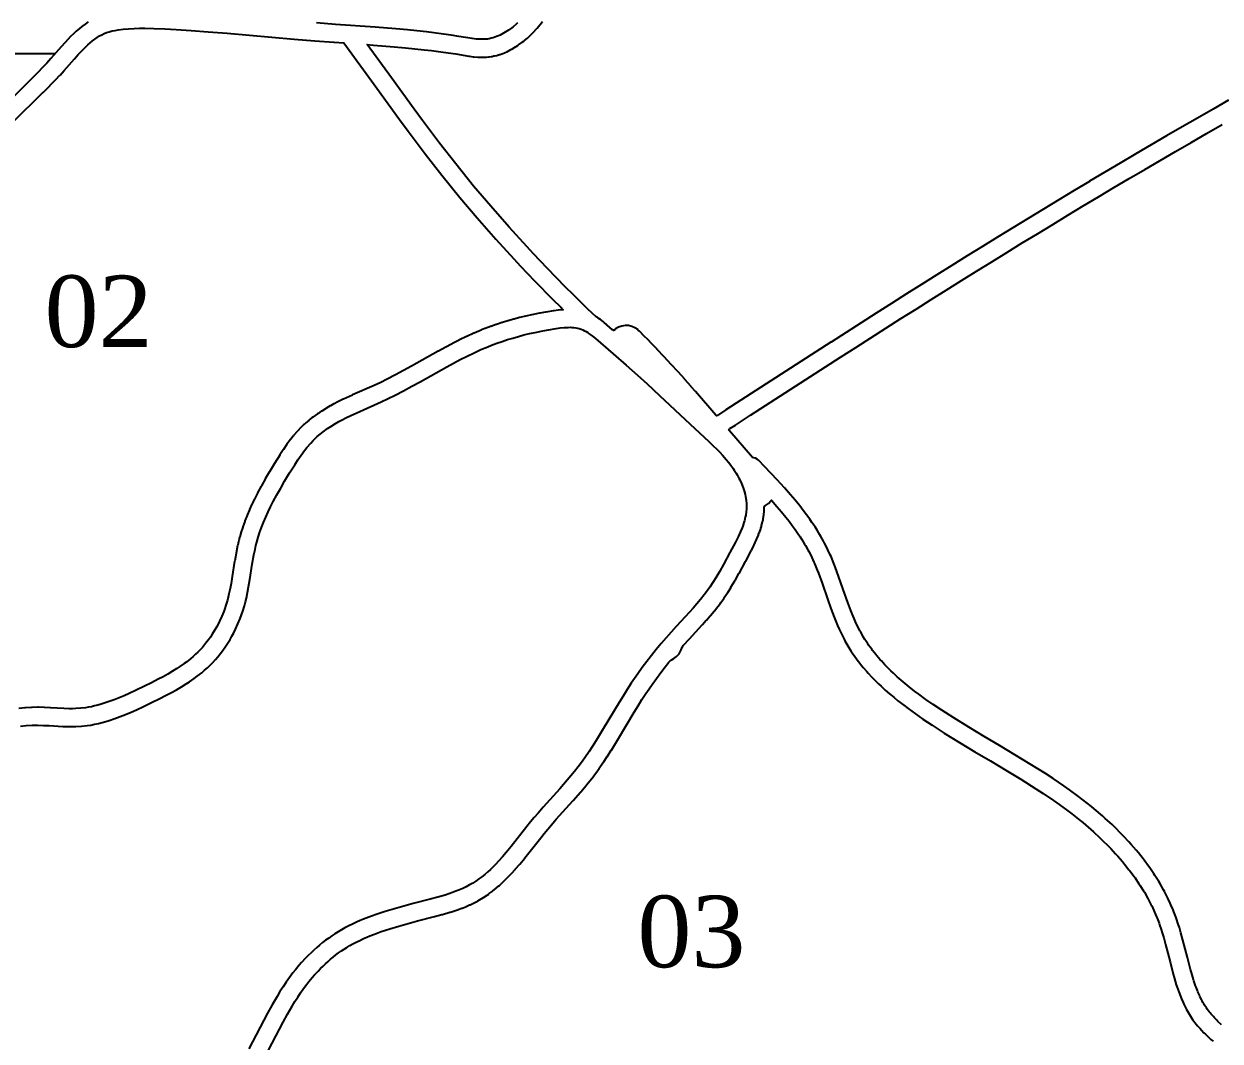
# Model space of a CAD drawing. Header units: metres. Extents: x 711461 to 714408, y 7855790 to 7857874.
# Drawn here: x 711790.5 to 712124.9, y 7857023.8 to 7857308.2 of the extents above; entities that cross this region are included whole.
import ezdxf
from ezdxf.enums import TextEntityAlignment as Align

# ---------------------------------------------------------------- set-up
doc = ezdxf.new("R2010")
doc.units = ezdxf.units.M
doc.linetypes.add('CONTINUO', pattern=[0])
for name, color, linetype in [('011400xxxx', 1, 'Continuous'), ('011400xxxx001', 5, 'Continuous'), ('011400xxxx002', 5, 'Continuous'), ('011400xxxx003', 5, 'Continuous'), ('011400xxxx004', 5, 'Continuous'), ('MALHA', 8, 'CONTINUO'), ('NUMERAÇÕES', 7, 'Continuous'), ('ÁREAS', 7, 'Continuous')]:
    doc.layers.add(name, color=color, linetype=linetype)
doc.layers.add('NUMERAÇÕES DOS TALHÕES', color=7, linetype='Continuous', true_color=0xffffff)
doc.styles.add('AREAS', font='times.ttf')

# ---------------------------------------------------------------- blocks, each defined once
blk = doc.blocks.new('area_de_talhao')
at = {"layer": 'NUMERAÇÕES', "linetype": 'Continuous', "style": 'AREAS'}
blk.add_attdef('NRO', text='', height=20, dxfattribs=at).set_placement((0, 6.08), align=Align.CENTER)
at = {"layer": 'ÁREAS', "linetype": 'Continuous', "style": 'AREAS', "flags": 1}
for tag, height, p in [('AREAREAL', 0.001, (0, 0)), ('AREA', 20, (0, -23.92))]:
    blk.add_attdef(tag, text='', height=height, dxfattribs=at).set_placement(p, align=Align.CENTER)

msp = doc.modelspace()

# ---------------------------------------------------------------- linework, layer by layer
at = {"layer": '011400xxxx'}
for points in [[(711808.44, 7857308.78), (711807.58, 7857308.19), (711806.73, 7857307.56), (711805.91, 7857306.89), (711805.11, 7857306.18), (711804.32, 7857305.44), (711803.54, 7857304.68), (711802.78, 7857303.89), (711802.03, 7857303.09), (711800.92, 7857301.86), (711798, 7857298.53), (711796.9, 7857297.31), (711795.8, 7857296.12), (711794.31, 7857294.57), (711792.43, 7857292.69), (711783.74, 7857284.13)], [(711928.47, 7857308.53), (711928.08, 7857308.17), (711927.26, 7857307.47), (711926.84, 7857307.13), (711925.97, 7857306.49), (711925.52, 7857306.18), (711924.58, 7857305.62), (711923.62, 7857305.11), (711923.13, 7857304.89), (711922.63, 7857304.68), (711922.12, 7857304.5), (711921.62, 7857304.34), (711921.1, 7857304.21), (711920.58, 7857304.1), (711920.06, 7857304.02), (711919.54, 7857303.96), (711919.01, 7857303.93), (711918.49, 7857303.93), (711917.96, 7857303.94), (711916.89, 7857304.02), (711915.82, 7857304.15), (711912.07, 7857304.76), (711909.92, 7857305.08), (711907.79, 7857305.39), (711905.12, 7857305.73), (711902.99, 7857305.99), (711900.34, 7857306.28), (711897.68, 7857306.54), (711894.5, 7857306.83), (711888.68, 7857307.3), (711877.56, 7857308.12), (711872.26, 7857308.53)], [(711789.56, 7857111.85), (711791.16, 7857112.04), (711792.77, 7857112.14), (711794.38, 7857112.16), (711795.99, 7857112.12), (711797.6, 7857112.05), (711801.34, 7857111.83), (711802.93, 7857111.77), (711803.99, 7857111.76), (711805.05, 7857111.78), (711806.62, 7857111.87), (711808.19, 7857112.05), (711809.23, 7857112.21), (711810.27, 7857112.41), (711811.3, 7857112.64), (711812.33, 7857112.89), (711813.35, 7857113.18), (711814.37, 7857113.49), (711815.9, 7857114), (711817.42, 7857114.55), (711818.93, 7857115.15), (711820.43, 7857115.79), (711821.93, 7857116.45), (711823.91, 7857117.37), (711826.38, 7857118.56), (711828.34, 7857119.53), (711830.28, 7857120.52), (711831.71, 7857121.29), (711833.13, 7857122.07), (711834.52, 7857122.89), (711835.88, 7857123.74), (711836.78, 7857124.32), (711838.09, 7857125.23), (711838.94, 7857125.86), (711840.19, 7857126.84), (711840.99, 7857127.53), (711841.78, 7857128.23), (711842.55, 7857128.96), (711843.29, 7857129.72), (711844.01, 7857130.5), (711844.71, 7857131.31), (711845.38, 7857132.14), (711846.03, 7857132.99), (711846.66, 7857133.86), (711847.26, 7857134.76), (711848.11, 7857136.14), (711848.65, 7857137.08), (711849.16, 7857138.03), (711849.65, 7857139), (711850.33, 7857140.48), (711850.95, 7857141.99), (711851.32, 7857143), (711851.67, 7857144.03), (711852.14, 7857145.58), (711852.42, 7857146.62), (711852.68, 7857147.66), (711853.01, 7857149.24), (711853.31, 7857150.82), (711853.66, 7857152.93), (711854.33, 7857157.15), (711854.79, 7857159.77), (711855.11, 7857161.33), (711855.35, 7857162.36), (711855.62, 7857163.38), (711855.91, 7857164.39), (711856.39, 7857165.9), (711856.91, 7857167.4), (711857.49, 7857168.88), (711858.11, 7857170.35), (711858.77, 7857171.81), (711859.46, 7857173.26), (711860.19, 7857174.7), (711861.21, 7857176.6), (711862.27, 7857178.48), (711863.36, 7857180.35), (711864.77, 7857182.68), (711866.21, 7857184.98), (711867.1, 7857186.34), (711868.01, 7857187.68), (711868.96, 7857188.97), (711869.62, 7857189.8), (711870.65, 7857191.01), (711871.37, 7857191.77), (711872.12, 7857192.51), (711872.5, 7857192.86), (711873.3, 7857193.55), (711874.11, 7857194.2), (711875.39, 7857195.12), (711876.27, 7857195.7), (711877.62, 7857196.53), (711878.54, 7857197.06), (711879.49, 7857197.57), (711880.44, 7857198.06), (711881.9, 7857198.77), (711884.36, 7857199.91), (711890.34, 7857202.55), (711892.3, 7857203.47), (711894.23, 7857204.42), (711896.61, 7857205.65), (711898.96, 7857206.91), (711901.29, 7857208.2), (711908.72, 7857212.36), (711910.59, 7857213.38), (711912.48, 7857214.39), (711914.39, 7857215.36), (711916.31, 7857216.29), (711918.24, 7857217.17), (711920.19, 7857217.99), (711921.18, 7857218.38), (711922.66, 7857218.94), (711924.15, 7857219.46), (711925.66, 7857219.96), (711927.18, 7857220.42), (711928.71, 7857220.86), (711930.26, 7857221.27), (711931.82, 7857221.65), (711933.4, 7857222), (711935.52, 7857222.43), (711937.14, 7857222.72), (711939.32, 7857223.06), (711940.42, 7857223.22), (711941.52, 7857223.34), (711942.61, 7857223.4), (711943.15, 7857223.41), (711943.68, 7857223.4), (711944.21, 7857223.36), (711944.73, 7857223.29), (711945.24, 7857223.19), (711945.74, 7857223.06), (711946.22, 7857222.9), (711946.7, 7857222.7), (711947.17, 7857222.47), (711947.63, 7857222.21), (711948.08, 7857221.93), (711948.52, 7857221.63), (711949.39, 7857220.98), (711950.24, 7857220.28), (711955.19, 7857216), (711958.81, 7857212.84), (711961.98, 7857210.04), (711964.71, 7857207.57), (711968.2, 7857204.34), (711976.75, 7857196.29), (711981.92, 7857191.52), (711983.1, 7857190.4), (711984.25, 7857189.26), (711985, 7857188.49), (711985.74, 7857187.7), (711986.79, 7857186.49), (711987.47, 7857185.67), (711988.12, 7857184.82), (711988.73, 7857183.96), (711989.03, 7857183.51), (711989.59, 7857182.61), (711989.86, 7857182.15), (711990.37, 7857181.21), (711990.61, 7857180.73), (711991.05, 7857179.74), (711991.26, 7857179.24), (711991.62, 7857178.22), (711991.79, 7857177.7), (711992.07, 7857176.66), (711992.18, 7857176.13), (711992.35, 7857175.08), (711992.45, 7857174.02), (711992.47, 7857173.49), (711992.47, 7857172.96), (711992.44, 7857172.44), (711992.4, 7857171.92), (711992.25, 7857170.88), (711992.15, 7857170.36), (711991.9, 7857169.34), (711991.75, 7857168.83), (711991.41, 7857167.81), (711991.23, 7857167.31), (711990.82, 7857166.3), (711990.15, 7857164.8), (711989.41, 7857163.32), (711987.86, 7857160.4), (711986.05, 7857157.07), (711984.99, 7857155.2), (711983.91, 7857153.38), (711983.06, 7857152.03), (711982.19, 7857150.71), (711981.28, 7857149.42), (711980.64, 7857148.58), (711979.66, 7857147.33), (711978.64, 7857146.11), (711977.59, 7857144.9), (711976.51, 7857143.72), (711972.86, 7857139.79), (711971.42, 7857138.2), (711970, 7857136.6), (711968.61, 7857134.98), (711967.24, 7857133.33), (711965.9, 7857131.67), (711964.6, 7857129.98), (711963.32, 7857128.27), (711962.07, 7857126.54), (711961.16, 7857125.22), (711960.26, 7857123.89), (711959.09, 7857122.1), (711957.96, 7857120.29), (711956.84, 7857118.46), (711952.44, 7857111.1), (711950.49, 7857107.91), (711949.34, 7857106.12), (711948.46, 7857104.78), (711947.26, 7857103.04), (711946.33, 7857101.75), (711945.38, 7857100.48), (711944.4, 7857099.24), (711943.39, 7857098.01), (711942.37, 7857096.8), (711940.27, 7857094.4), (711935.63, 7857089.23), (711934.21, 7857087.6), (711933.16, 7857086.37), (711932.12, 7857085.11), (711931.09, 7857083.83), (711926.67, 7857078.23), (711925.29, 7857076.55), (711924.23, 7857075.32), (711923.15, 7857074.12), (711922.42, 7857073.34), (711921.67, 7857072.58), (711920.91, 7857071.85), (711920.13, 7857071.13), (711919.34, 7857070.45), (711918.53, 7857069.79), (711917.7, 7857069.16), (711916.85, 7857068.57), (711915.97, 7857068.01), (711915.08, 7857067.48), (711914.16, 7857066.99), (711913.21, 7857066.54), (711912.25, 7857066.11), (711911.27, 7857065.72), (711910.27, 7857065.35), (711909.26, 7857065), (711908.24, 7857064.67), (711906.16, 7857064.06), (711904.06, 7857063.5), (711899.3, 7857062.27), (711896.67, 7857061.58), (711894.07, 7857060.85), (711891.48, 7857060.08), (711888.94, 7857059.24), (711886.93, 7857058.51), (711885.45, 7857057.93), (711884.47, 7857057.52), (711883.5, 7857057.1), (711882.54, 7857056.66), (711881.12, 7857055.95), (711880.18, 7857055.46), (711879.26, 7857054.94), (711878.35, 7857054.41), (711877.45, 7857053.84), (711876.56, 7857053.26), (711875.69, 7857052.65), (711874.83, 7857052.01), (711873.98, 7857051.36), (711873.15, 7857050.68), (711872.34, 7857049.99), (711871.54, 7857049.27), (711870.75, 7857048.53), (711869.98, 7857047.78), (711869.23, 7857047.01), (711868.13, 7857045.83), (711867.42, 7857045.02), (711866.38, 7857043.78), (711865.71, 7857042.94), (711864.75, 7857041.65), (711863.82, 7857040.35), (711862.93, 7857039.02), (711862.07, 7857037.66), (711861.24, 7857036.3), (711859.91, 7857033.99), (711858.62, 7857031.64), (711853.4, 7857021.7)]]:
    msp.add_lwpolyline(points, dxfattribs=at)
at = {"layer": '011400xxxx001'}
msp.add_lwpolyline([(712127.25, 7857286.92), (712122.92, 7857284.42), (712118.58, 7857281.92), (712114.25, 7857279.42), (712114.25, 7857279.42), (712109.92, 7857276.92), (712109.92, 7857276.91), (712105.6, 7857274.4), (712105.58, 7857274.4), (712101.27, 7857271.88), (712101.26, 7857271.87), (712096.96, 7857269.34), (712096.95, 7857269.33), (712092.65, 7857266.79), (712092.64, 7857266.78), (712088.35, 7857264.23), (712088.34, 7857264.22), (712084.05, 7857261.65), (712084.04, 7857261.65), (712079.76, 7857259.07), (712079.75, 7857259.06), (712075.48, 7857256.48), (712075.47, 7857256.47), (712071.21, 7857253.87), (712071.2, 7857253.87), (712066.94, 7857251.26), (712066.93, 7857251.25), (712062.67, 7857248.64), (712062.66, 7857248.63), (712058.41, 7857246.01), (712058.41, 7857246), (712054.16, 7857243.37), (712054.15, 7857243.36), (712049.91, 7857240.72), (712049.91, 7857240.72), (712045.67, 7857238.07), (712045.66, 7857238.06), (712041.43, 7857235.4), (712041.43, 7857235.4), (712037.2, 7857232.74), (712037.19, 7857232.73), (712032.97, 7857230.06), (712032.97, 7857230.06), (712028.75, 7857227.38), (712028.74, 7857227.37), (712024.53, 7857224.69), (712024.52, 7857224.69), (712020.31, 7857222), (712020.31, 7857221.99), (712016.1, 7857219.3), (712016.09, 7857219.29), (712011.89, 7857216.59), (712011.88, 7857216.59), (712007.68, 7857213.89), (712007.68, 7857213.88), (712003.48, 7857211.17), (711999.28, 7857208.46), (711995.08, 7857205.74), (711990.88, 7857203.01), (711986.69, 7857200.29), (711984.34, 7857198.76), (711984.13, 7857198.65), (711983.95, 7857198.81), (711978.18, 7857205.47), (711977.05, 7857206.78), (711977.02, 7857206.82), (711975.23, 7857208.85), (711975.2, 7857208.88), (711973.37, 7857210.92), (711973.34, 7857210.95), (711971.46, 7857213), (711971.43, 7857213.03), (711969.5, 7857215.11), (711969.47, 7857215.14), (711967.49, 7857217.23), (711967.47, 7857217.26), (711965.44, 7857219.37), (711965.41, 7857219.4), (711963.34, 7857221.53), (711963.31, 7857221.56), (711962.59, 7857222.29), (711962.24, 7857222.62), (711962.07, 7857222.76), (711961.29, 7857223.29), (711960.42, 7857223.67), (711959.49, 7857223.88), (711958.54, 7857223.91), (711957.6, 7857223.76), (711956.71, 7857223.43), (711955.9, 7857222.95), (711955.72, 7857222.82), (711955.34, 7857222.53), (711955.22, 7857222.6), (711955.04, 7857222.74), (711953.55, 7857224.02), (711953.47, 7857224.09), (711952.65, 7857224.77), (711952.49, 7857224.9), (711951.62, 7857225.56), (711951.44, 7857225.69), (711950.98, 7857226), (711950.81, 7857226.12), (711950.45, 7857226.34), (711948.16, 7857228.52), (711944.05, 7857232.57), (711941.91, 7857234.68), (711936.8, 7857239.9), (711932.98, 7857243.94), (711931.07, 7857245.97), (711926.14, 7857251.39), (711921, 7857257.25), (711916.21, 7857262.92), (711911.2, 7857269.08), (711906.63, 7857274.92), (711901.89, 7857281.2), (711899.55, 7857284.43), (711893.2, 7857293.18), (711886.48, 7857302.45), (711886.48, 7857302.45), (711888.24, 7857302.32), (711894, 7857301.85), (711897.14, 7857301.57), (711899.75, 7857301.31), (711902.36, 7857301.03), (711904.43, 7857300.78), (711907.03, 7857300.44), (711909.11, 7857300.15), (711911.22, 7857299.83), (711914.85, 7857299.24), (711915.02, 7857299.22), (711916.06, 7857299.08), (711916.28, 7857299.06), (711917.37, 7857298.97), (711917.59, 7857298.96), (711918.16, 7857298.93), (711918.36, 7857298.93), (711918.87, 7857298.93), (711919.08, 7857298.94), (711919.59, 7857298.96), (711919.82, 7857298.97), (711920.33, 7857299.02), (711920.58, 7857299.05), (711921.11, 7857299.12), (711921.36, 7857299.17), (711921.89, 7857299.27), (711922.13, 7857299.32), (711922.65, 7857299.45), (711922.88, 7857299.51), (711923.4, 7857299.67), (711923.62, 7857299.73), (711924.13, 7857299.91), (711924.33, 7857299.99), (711924.83, 7857300.19), (711925.02, 7857300.26), (711925.44, 7857300.45), (711925.69, 7857300.57), (711926.62, 7857301.04), (711926.89, 7857301.19), (711927.92, 7857301.8), (711928.11, 7857301.92), (711928.57, 7857302.21), (711928.76, 7857302.35), (711929.66, 7857303), (711929.8, 7857303.11), (711930.23, 7857303.44), (711930.39, 7857303.57), (711931.22, 7857304.28), (711931.34, 7857304.38), (711931.74, 7857304.74), (711931.87, 7857304.87), (711932.57, 7857305.56), (711932.74, 7857305.73), (711933.85, 7857306.93), (711933.99, 7857307.09), (711934.72, 7857307.95), (711934.83, 7857308.07), (711935.48, 7857308.9)], dxfattribs=at)
at = {"layer": '011400xxxx002'}
msp.add_lwpolyline([(711787.23, 7857280.56), (711795.92, 7857289.11), (711795.95, 7857289.14), (711797.82, 7857291.01), (711797.87, 7857291.07), (711799.36, 7857292.61), (711799.43, 7857292.68), (711800.54, 7857293.87), (711800.6, 7857293.94), (711801.7, 7857295.17), (711801.74, 7857295.22), (711804.61, 7857298.48), (711805.66, 7857299.65), (711806.35, 7857300.38), (711807.02, 7857301.08), (711807.7, 7857301.75), (711808.36, 7857302.38), (711809.03, 7857302.97), (711809.69, 7857303.51), (711810.34, 7857304.01), (711810.99, 7857304.46), (711811.64, 7857304.87), (711812.28, 7857305.22), (711812.93, 7857305.53), (711813.6, 7857305.81), (711814.33, 7857306.05), (711815.12, 7857306.26), (711815.96, 7857306.44), (711816.81, 7857306.58), (711818.24, 7857306.75), (711819.76, 7857306.88), (711821.27, 7857306.96), (711822.79, 7857307.01), (711824.27, 7857307.03), (711826.8, 7857307), (711829.91, 7857306.89), (711833.04, 7857306.71), (711837.28, 7857306.41), (711842.04, 7857306.04), (711847.34, 7857305.61), (711866.07, 7857304.01), (711866.07, 7857304.01), (711871.84, 7857303.55), (711871.85, 7857303.55), (711877.16, 7857303.14), (711877.18, 7857303.13), (711879.95, 7857302.93), (711889.15, 7857290.25), (711895.5, 7857281.49), (711897.87, 7857278.23), (711902.66, 7857271.87), (711907.29, 7857265.96), (711912.36, 7857259.73), (711917.21, 7857253.99), (711922.42, 7857248.06), (711927.41, 7857242.57), (711929.35, 7857240.51), (711933.19, 7857236.44), (711938.37, 7857231.15), (711940.54, 7857229.01), (711941.23, 7857228.33), (711941.09, 7857228.32), (711939.95, 7857228.2), (711939.79, 7857228.18), (711938.68, 7857228.02), (711938.57, 7857228.01), (711936.4, 7857227.66), (711936.3, 7857227.64), (711934.69, 7857227.36), (711934.59, 7857227.34), (711932.46, 7857226.91), (711932.36, 7857226.89), (711930.78, 7857226.54), (711930.68, 7857226.51), (711929.12, 7857226.14), (711929.03, 7857226.11), (711927.49, 7857225.71), (711927.39, 7857225.68), (711925.86, 7857225.25), (711925.76, 7857225.22), (711924.24, 7857224.75), (711924.15, 7857224.72), (711922.64, 7857224.23), (711922.54, 7857224.2), (711921.05, 7857223.67), (711920.95, 7857223.63), (711919.46, 7857223.08), (711919.38, 7857223.04), (711918.4, 7857222.66), (711918.3, 7857222.62), (711916.37, 7857221.8), (711916.24, 7857221.75), (711914.29, 7857220.87), (711914.18, 7857220.81), (711912.25, 7857219.88), (711912.16, 7857219.83), (711910.25, 7857218.86), (711910.18, 7857218.82), (711908.28, 7857217.81), (711908.22, 7857217.79), (711906.35, 7857216.76), (711906.3, 7857216.73), (711898.88, 7857212.58), (711896.62, 7857211.33), (711894.35, 7857210.11), (711892.06, 7857208.93), (711890.23, 7857208.02), (711888.37, 7857207.15), (711882.37, 7857204.49), (711882.31, 7857204.47), (711879.86, 7857203.34), (711879.75, 7857203.29), (711878.29, 7857202.57), (711878.2, 7857202.53), (711877.24, 7857202.04), (711877.15, 7857201.99), (711876.22, 7857201.49), (711876.12, 7857201.43), (711875.21, 7857200.92), (711875.08, 7857200.84), (711873.73, 7857200.01), (711873.58, 7857199.92), (711872.71, 7857199.34), (711872.54, 7857199.23), (711871.27, 7857198.31), (711871.09, 7857198.18), (711870.26, 7857197.52), (711870.1, 7857197.39), (711869.29, 7857196.7), (711869.18, 7857196.59), (711868.8, 7857196.24), (711868.67, 7857196.13), (711867.94, 7857195.41), (711867.8, 7857195.27), (711867.09, 7857194.51), (711866.93, 7857194.34), (711865.89, 7857193.13), (711865.76, 7857192.98), (711865.09, 7857192.14), (711864.99, 7857192), (711864.03, 7857190.71), (711863.94, 7857190.58), (711863.01, 7857189.23), (711862.94, 7857189.13), (711862.05, 7857187.76), (711861.99, 7857187.67), (711860.55, 7857185.36), (711860.51, 7857185.3), (711859.1, 7857182.98), (711859.06, 7857182.91), (711857.97, 7857181.05), (711857.93, 7857180.97), (711856.87, 7857179.09), (711856.82, 7857179), (711855.81, 7857177.1), (711855.76, 7857177), (711855.03, 7857175.57), (711854.98, 7857175.47), (711854.29, 7857174.03), (711854.24, 7857173.92), (711853.58, 7857172.47), (711853.53, 7857172.35), (711852.91, 7857170.89), (711852.86, 7857170.76), (711852.28, 7857169.28), (711852.23, 7857169.14), (711851.7, 7857167.65), (711851.65, 7857167.49), (711851.16, 7857165.97), (711851.12, 7857165.84), (711850.83, 7857164.81), (711850.79, 7857164.69), (711850.53, 7857163.67), (711850.5, 7857163.55), (711850.26, 7857162.53), (711850.23, 7857162.4), (711849.91, 7857160.86), (711849.88, 7857160.71), (711849.41, 7857158.07), (711849.39, 7857157.98), (711848.74, 7857153.78), (711848.4, 7857151.79), (711848.13, 7857150.34), (711847.82, 7857148.89), (711847.6, 7857147.96), (711847.37, 7857147.1), (711846.95, 7857145.7), (711846.65, 7857144.79), (711846.34, 7857143.95), (711845.81, 7857142.64), (711845.2, 7857141.29), (711844.78, 7857140.44), (711844.33, 7857139.6), (711843.9, 7857138.83), (711843.14, 7857137.6), (711842.62, 7857136.82), (711842.09, 7857136.07), (711841.53, 7857135.33), (711840.96, 7857134.62), (711840.37, 7857133.93), (711839.77, 7857133.27), (711839.14, 7857132.62), (711838.48, 7857132), (711837.8, 7857131.38), (711837.14, 7857130.82), (711836.01, 7857129.92), (711835.28, 7857129.38), (711834.08, 7857128.54), (711833.28, 7857128.01), (711832.03, 7857127.23), (711830.73, 7857126.47), (711829.4, 7857125.72), (711828.04, 7857124.99), (711826.16, 7857124.03), (711824.24, 7857123.08), (711821.84, 7857121.92), (711819.93, 7857121.04), (711818.52, 7857120.41), (711817.13, 7857119.82), (711815.74, 7857119.27), (711814.37, 7857118.76), (711812.97, 7857118.29), (711812.06, 7857118.01), (711811.16, 7857117.76), (711810.27, 7857117.53), (711809.39, 7857117.34), (711808.51, 7857117.17), (711807.7, 7857117.04), (711806.42, 7857116.88), (711805.03, 7857116.79), (711804.09, 7857116.76), (711803.16, 7857116.77), (711801.67, 7857116.82), (711797.91, 7857117.04), (711797.86, 7857117.04), (711796.29, 7857117.12), (711796.17, 7857117.12), (711794.58, 7857117.16), (711794.4, 7857117.16), (711792.81, 7857117.14), (711792.58, 7857117.13), (711790.97, 7857117.04), (711790.72, 7857117.01), (711789.11, 7857116.84)], dxfattribs=at)
at = {"layer": '011400xxxx003'}
msp.add_lwpolyline([(711857.81, 7857019.33), (711862.97, 7857029.17), (711864.19, 7857031.4), (711865.46, 7857033.61), (711866.24, 7857034.9), (711867.03, 7857036.14), (711867.84, 7857037.36), (711868.67, 7857038.55), (711869.57, 7857039.75), (711870.15, 7857040.49), (711871.1, 7857041.63), (711871.72, 7857042.34), (711872.73, 7857043.43), (711873.41, 7857044.14), (711874.1, 7857044.82), (711874.8, 7857045.48), (711875.51, 7857046.12), (711876.24, 7857046.74), (711876.97, 7857047.34), (711877.72, 7857047.93), (711878.47, 7857048.49), (711879.24, 7857049.03), (711880.01, 7857049.54), (711880.8, 7857050.04), (711881.61, 7857050.53), (711882.43, 7857050.99), (711883.22, 7857051.41), (711884.54, 7857052.07), (711885.43, 7857052.48), (711886.32, 7857052.88), (711887.18, 7857053.24), (711888.52, 7857053.77), (711890.37, 7857054.44), (711892.8, 7857055.25), (711895.32, 7857056.01), (711897.89, 7857056.73), (711900.52, 7857057.42), (711905.26, 7857058.64), (711905.3, 7857058.66), (711907.35, 7857059.21), (711907.46, 7857059.23), (711909.53, 7857059.84), (711909.64, 7857059.87), (711910.68, 7857060.2), (711910.78, 7857060.24), (711911.78, 7857060.58), (711911.89, 7857060.62), (711912.88, 7857060.98), (711913.01, 7857061.03), (711913.98, 7857061.42), (711914.12, 7857061.48), (711915.07, 7857061.89), (711915.23, 7857061.96), (711916.16, 7857062.41), (711916.33, 7857062.49), (711917.24, 7857062.97), (711917.42, 7857063.07), (711918.32, 7857063.59), (711918.5, 7857063.7), (711919.39, 7857064.26), (711919.55, 7857064.37), (711920.41, 7857064.96), (711920.57, 7857065.07), (711921.41, 7857065.7), (711921.54, 7857065.81), (711922.37, 7857066.47), (711922.49, 7857066.57), (711923.29, 7857067.26), (711923.4, 7857067.36), (711924.19, 7857068.07), (711924.29, 7857068.16), (711925.06, 7857068.9), (711925.15, 7857068.99), (711925.9, 7857069.75), (711925.98, 7857069.83), (711926.71, 7857070.6), (711926.79, 7857070.69), (711927.87, 7857071.88), (711927.95, 7857071.97), (711929.01, 7857073.21), (711929.08, 7857073.29), (711930.47, 7857074.97), (711930.53, 7857075.06), (711934.96, 7857080.66), (711935.93, 7857081.87), (711936.92, 7857083.07), (711937.94, 7857084.27), (711939.32, 7857085.85), (711943.96, 7857091.03), (711943.99, 7857091.07), (711946.07, 7857093.44), (711946.13, 7857093.5), (711947.16, 7857094.72), (711947.21, 7857094.78), (711948.2, 7857096), (711948.26, 7857096.07), (711949.24, 7857097.3), (711949.3, 7857097.39), (711950.26, 7857098.66), (711950.32, 7857098.74), (711951.25, 7857100.03), (711951.31, 7857100.12), (711952.53, 7857101.87), (711952.58, 7857101.95), (711953.47, 7857103.29), (711953.51, 7857103.36), (711954.65, 7857105.14), (711954.7, 7857105.22), (711956.67, 7857108.43), (711956.7, 7857108.48), (711961.08, 7857115.81), (711962.16, 7857117.58), (711963.25, 7857119.31), (711964.37, 7857121.03), (711965.23, 7857122.31), (711966.09, 7857123.56), (711967.28, 7857125.21), (711968.5, 7857126.85), (711969.75, 7857128.47), (711970.77, 7857129.74), (711971.09, 7857130.1), (711971.13, 7857130.13), (711971.45, 7857130.38), (711972.12, 7857130.77), (711972.95, 7857131.37), (711973.63, 7857132.13), (711974.15, 7857133.01), (711974.23, 7857133.19), (711974.42, 7857133.67), (711974.51, 7857133.94), (711974.66, 7857134.28), (711974.75, 7857134.42), (711974.87, 7857134.56), (711976.5, 7857136.35), (711980.13, 7857140.26), (711980.17, 7857140.31), (711981.24, 7857141.49), (711981.29, 7857141.55), (711982.33, 7857142.73), (711982.4, 7857142.82), (711983.41, 7857144.02), (711983.49, 7857144.12), (711984.48, 7857145.37), (711984.57, 7857145.48), (711985.2, 7857146.32), (711985.28, 7857146.43), (711986.19, 7857147.71), (711986.27, 7857147.83), (711987.16, 7857149.16), (711987.23, 7857149.27), (711988.08, 7857150.61), (711988.14, 7857150.72), (711989.24, 7857152.56), (711989.29, 7857152.65), (711990.36, 7857154.53), (711990.4, 7857154.6), (711992.23, 7857157.96), (711992.26, 7857158.01), (711993.77, 7857160.87), (711993.83, 7857160.98), (711994.55, 7857162.43), (711994.62, 7857162.58), (711995.3, 7857164.07), (711995.37, 7857164.24), (711995.81, 7857165.3), (711995.86, 7857165.44), (711996.04, 7857165.91), (711996.1, 7857166.08), (711996.44, 7857167.1), (711996.49, 7857167.25), (711996.64, 7857167.74), (711996.7, 7857167.95), (711996.96, 7857168.98), (711997, 7857169.18), (711997.1, 7857169.66), (711997.15, 7857169.93), (711997.31, 7857170.97), (711997.34, 7857171.21), (711997.4, 7857171.79), (711997.42, 7857172.01), (711997.45, 7857172.52), (711997.46, 7857172.73), (711997.46, 7857173.12), (711997.49, 7857173.45), (711997.8, 7857173.63), (711998.61, 7857174.19), (711999.29, 7857174.9), (711999.42, 7857175.11), (712000.98, 7857173.33), (712002.25, 7857171.84), (712003.48, 7857170.33), (712004.38, 7857169.18), (712005.25, 7857168.03), (712006.1, 7857166.85), (712006.65, 7857166.07), (712007.45, 7857164.86), (712007.96, 7857164.06), (712008.72, 7857162.82), (712008.95, 7857162.43), (712009.66, 7857161.16), (712009.87, 7857160.77), (712010.53, 7857159.47), (712010.72, 7857159.07), (712011.33, 7857157.75), (712011.51, 7857157.34), (712012.26, 7857155.54), (712012.6, 7857154.65), (712013.62, 7857151.88), (712015.25, 7857147.17), (712016.09, 7857144.79), (712016.98, 7857142.4), (712017.36, 7857141.43), (712017.95, 7857140), (712018.38, 7857139.04), (712018.81, 7857138.09), (712019.27, 7857137.14), (712019.75, 7857136.2), (712020.01, 7857135.72), (712020.53, 7857134.81), (712020.8, 7857134.34), (712021.35, 7857133.44), (712021.65, 7857132.98), (712022.22, 7857132.11), (712022.54, 7857131.66), (712023.45, 7857130.4), (712023.79, 7857129.96), (712024.75, 7857128.74), (712025.1, 7857128.32), (712026.11, 7857127.15), (712026.48, 7857126.74), (712027.54, 7857125.6), (712028.27, 7857124.85), (712029.37, 7857123.76), (712030.13, 7857123.04), (712031.27, 7857121.99), (712032.44, 7857120.97), (712033.62, 7857119.97), (712034.82, 7857119), (712036.43, 7857117.73), (712037.66, 7857116.8), (712039.72, 7857115.31), (712041.81, 7857113.85), (712044.34, 7857112.15), (712047.74, 7857109.96), (712052.02, 7857107.3), (712056.33, 7857104.72), (712060.64, 7857102.17), (712064.93, 7857099.62), (712069.18, 7857097.05), (712073.37, 7857094.41), (712075.43, 7857093.07), (712078.29, 7857091.12), (712079.88, 7857090), (712082.27, 7857088.25), (712083.42, 7857087.37), (712085.74, 7857085.53), (712086.47, 7857084.93), (712088.72, 7857083.01), (712089.43, 7857082.37), (712091.23, 7857080.71), (712091.92, 7857080.05), (712093.66, 7857078.32), (712094.32, 7857077.64), (712095.65, 7857076.21), (712096.29, 7857075.5), (712097.56, 7857074.02), (712098.17, 7857073.29), (712099.38, 7857071.76), (712099.66, 7857071.4), (712100.82, 7857069.83), (712101.08, 7857069.46), (712102.18, 7857067.85), (712102.43, 7857067.47), (712103.46, 7857065.82), (712103.69, 7857065.43), (712104.65, 7857063.74), (712104.87, 7857063.35), (712105.54, 7857062.05), (712105.74, 7857061.64), (712106.36, 7857060.33), (712106.55, 7857059.92), (712107.12, 7857058.58), (712107.29, 7857058.16), (712107.81, 7857056.81), (712107.96, 7857056.38), (712108.43, 7857055.01), (712108.71, 7857054.1), (712109.12, 7857052.71), (712109.64, 7857050.83), (712110.86, 7857046), (712111.75, 7857042.58), (712112.03, 7857041.57), (712112.62, 7857039.61), (712112.79, 7857039.09), (712113.3, 7857037.62), (712113.49, 7857037.11), (712113.87, 7857036.13), (712114.07, 7857035.62), (712114.5, 7857034.65), (712114.73, 7857034.15), (712115.2, 7857033.19), (712115.46, 7857032.7), (712115.72, 7857032.23), (712115.99, 7857031.75), (712116.28, 7857031.28), (712116.57, 7857030.81), (712116.87, 7857030.35), (712117.19, 7857029.89), (712117.51, 7857029.44), (712117.84, 7857029), (712118.19, 7857028.56), (712118.54, 7857028.13), (712119.25, 7857027.33), (712119.63, 7857026.91), (712120.36, 7857026.15), (712120.76, 7857025.76), (712121.89, 7857024.69), (712122.31, 7857024.31), (712122.93, 7857023.79)], dxfattribs=at)
at = {"layer": '011400xxxx004'}
msp.add_lwpolyline([(712125.29, 7857028.36), (712124.24, 7857029.35), (712123.92, 7857029.67), (712123.27, 7857030.34), (712122.97, 7857030.67), (712122.36, 7857031.37), (712122.08, 7857031.7), (712121.8, 7857032.05), (712121.54, 7857032.41), (712121.28, 7857032.77), (712121.02, 7857033.14), (712120.78, 7857033.51), (712120.54, 7857033.89), (712120.31, 7857034.28), (712120.08, 7857034.67), (712119.86, 7857035.07), (712119.66, 7857035.46), (712119.24, 7857036.3), (712119.06, 7857036.7), (712118.68, 7857037.57), (712118.51, 7857037.99), (712118.16, 7857038.88), (712118.01, 7857039.3), (712117.54, 7857040.67), (712117.4, 7857041.1), (712116.83, 7857042.97), (712116.58, 7857043.88), (712115.71, 7857047.24), (712114.47, 7857052.1), (712113.93, 7857054.08), (712113.49, 7857055.56), (712113.18, 7857056.57), (712112.68, 7857058.03), (712112.49, 7857058.55), (712111.94, 7857060), (712111.73, 7857060.5), (712111.12, 7857061.93), (712110.9, 7857062.42), (712110.24, 7857063.82), (712110, 7857064.31), (712109.29, 7857065.68), (712109.03, 7857066.17), (712108.01, 7857067.95), (712107.73, 7857068.42), (712106.64, 7857070.16), (712106.34, 7857070.62), (712105.19, 7857072.32), (712104.87, 7857072.76), (712103.66, 7857074.41), (712103.33, 7857074.84), (712102.05, 7857076.44), (712101.38, 7857077.25), (712100.04, 7857078.8), (712099.34, 7857079.58), (712097.95, 7857081.08), (712097.22, 7857081.83), (712095.41, 7857083.63), (712094.66, 7857084.36), (712092.78, 7857086.08), (712092, 7857086.78), (712089.69, 7857088.76), (712088.88, 7857089.42), (712086.49, 7857091.31), (712085.26, 7857092.25), (712082.81, 7857094.05), (712081.14, 7857095.23), (712078.2, 7857097.23), (712076.07, 7857098.62), (712071.81, 7857101.3), (712067.5, 7857103.91), (712063.19, 7857106.47), (712058.89, 7857109.01), (712054.63, 7857111.57), (712050.41, 7857114.18), (712047.09, 7857116.33), (712044.64, 7857117.97), (712042.62, 7857119.38), (712040.64, 7857120.82), (712039.48, 7857121.7), (712037.94, 7857122.9), (712036.81, 7857123.82), (712035.7, 7857124.76), (712034.61, 7857125.72), (712033.54, 7857126.69), (712032.85, 7857127.35), (712031.82, 7857128.37), (712031.16, 7857129.05), (712030.17, 7857130.11), (712029.87, 7857130.45), (712028.92, 7857131.55), (712028.64, 7857131.89), (712027.74, 7857133.03), (712027.47, 7857133.38), (712026.62, 7857134.55), (712026.36, 7857134.92), (712025.83, 7857135.71), (712025.59, 7857136.1), (712025.09, 7857136.91), (712024.86, 7857137.3), (712024.4, 7857138.13), (712024.18, 7857138.53), (712023.75, 7857139.37), (712023.33, 7857140.22), (712022.94, 7857141.09), (712022.55, 7857141.96), (712022, 7857143.3), (712021.65, 7857144.19), (712020.79, 7857146.49), (712019.97, 7857148.82), (712018.33, 7857153.56), (712017.28, 7857156.42), (712016.9, 7857157.4), (712016.11, 7857159.29), (712015.89, 7857159.8), (712015.25, 7857161.2), (712015.01, 7857161.7), (712014.3, 7857163.08), (712014.04, 7857163.57), (712013.29, 7857164.92), (712013.01, 7857165.39), (712012.2, 7857166.71), (712011.64, 7857167.6), (712010.78, 7857168.88), (712010.18, 7857169.74), (712009.27, 7857171), (712008.34, 7857172.23), (712007.39, 7857173.45), (712006.09, 7857175.04), (712004.77, 7857176.6), (712003.08, 7857178.51), (712001.03, 7857180.76), (711997.57, 7857184.41), (711995.81, 7857186.24), (711995.44, 7857186.56), (711995.01, 7857186.8), (711994.54, 7857186.95), (711994.17, 7857187), (711994.17, 7857187), (711987.75, 7857194.43), (711987.62, 7857194.59), (711987.59, 7857194.64), (711987.52, 7857194.8), (711987.57, 7857194.86), (711987.7, 7857194.97), (711987.85, 7857195.08), (711989.41, 7857196.09), (711993.6, 7857198.82), (711997.79, 7857201.54), (712001.99, 7857204.25), (712006.18, 7857206.97), (712010.38, 7857209.68), (712014.58, 7857212.38), (712018.79, 7857215.08), (712023, 7857217.78), (712027.21, 7857220.47), (712031.42, 7857223.15), (712035.64, 7857225.83), (712039.86, 7857228.5), (712044.08, 7857231.16), (712048.31, 7857233.82), (712052.55, 7857236.47), (712056.79, 7857239.11), (712061.03, 7857241.75), (712065.28, 7857244.37), (712069.53, 7857246.99), (712073.79, 7857249.59), (712078.06, 7857252.19), (712082.33, 7857254.78), (712086.61, 7857257.35), (712090.89, 7857259.92), (712095.18, 7857262.47), (712099.48, 7857265.02), (712103.78, 7857267.55), (712108.09, 7857270.07), (712112.41, 7857272.58), (712116.75, 7857275.08), (712121.08, 7857277.59), (712125.41, 7857280.08)], dxfattribs=at)
at = {"layer": 'MALHA'}
msp.add_lwpolyline([(711560.29, 7857300), (711799.29, 7857300)], dxfattribs=at)

# ---------------------------------------------------------------- block references
at = {"layer": 'NUMERAÇÕES DOS TALHÕES'}
ref = msp.add_blockref('area_de_talhao', (711811.38, 7857211.81), dxfattribs=at)
ref.add_attrib('NRO', '02', dxfattribs={"layer": 'NUMERAÇÕES', "height": 20, "style": 'AREAS'}).set_placement((711811.38, 7857217.89), align=Align.CENTER)
ref = msp.add_blockref('area_de_talhao', (711977.08, 7857038.41), dxfattribs=at)
ref.add_attrib('NRO', '03', dxfattribs={"layer": 'NUMERAÇÕES', "height": 20, "style": 'AREAS'}).set_placement((711977.08, 7857044.49), align=Align.CENTER)

doc.saveas('drawing.dxf')
